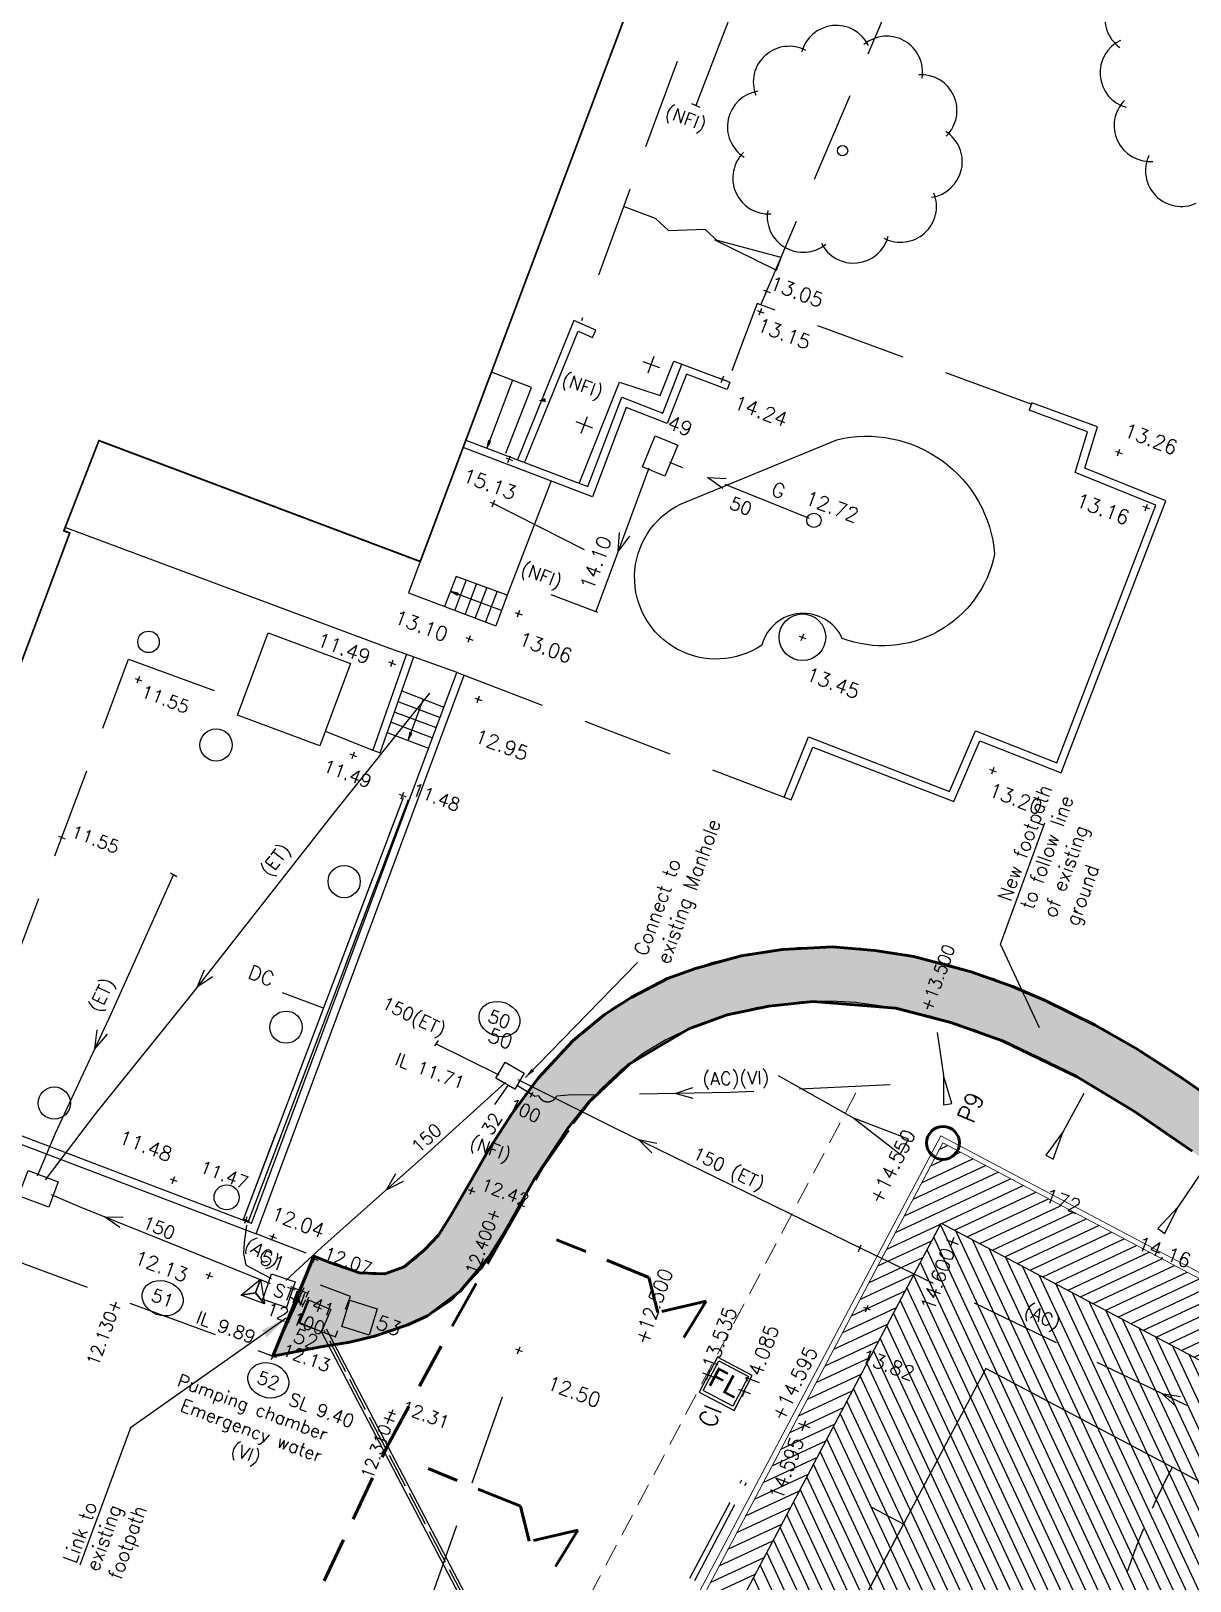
# Model space of a CAD drawing. Header units: millimetres. Extents: x 521005098 to 521837086, y 174609906 to 175681253.
# Drawn here: x 521390415 to 521422770, y 174763741 to 174806991 of the extents above; entities that cross this region are included whole.
import ezdxf
from ezdxf.enums import TextEntityAlignment as Align

# ---------------------------------------------------------------- set-up
doc = ezdxf.new("R2010")
doc.units = ezdxf.units.MM
doc.header["$LTSCALE"] = 200
for name, pattern in [('HIDDEN', [9.525, 6.35, -3.175]), ('layout$0$ACAD_ISO02W100', [15, 12, -3]), ('layout$0$ACAD_ISO10W100', [18.5, 12, -3, 0.5, -3]), ('layout$0$DASHED', [19.05, 12.7, -6.35]), ('layout$0$HIDDEN', [9.525, 6.35, -3.175]), ('layout$0$survey$0$DASHED', [19.05, 12.7, -6.35])]:
    doc.linetypes.add(name, pattern=pattern)
for name, color, linetype in [('Gt Hatch', 8, 'Continuous'), ('layout$0$46', 1, 'Continuous'), ('layout$0$CWAY-CHAN-PAD', 31, 'Continuous'), ('layout$0$ED-CHAMBER', 7, 'layout$0$HIDDEN'), ('layout$0$ED-STORM', 3, 'Continuous'), ('layout$0$FL', 5, 'Continuous'), ('layout$0$GT Landdrain', 150, 'layout$0$ACAD_ISO10W100'), ('layout$0$GT0-35TXT', 3, 'Continuous'), ('layout$0$HOCKEY', 7, 'Continuous'), ('layout$0$Kerb', 7, 'Continuous'), ('layout$0$MA-VERT-TP-LINES', 191, 'Continuous'), ('layout$0$PGM-BATTER-FILL', 8, 'Continuous'), ('layout$0$survey$0$BUILDING', 8, 'Continuous'), ('layout$0$survey$0$CONTROL', 8, 'Continuous'), ('layout$0$survey$0$DETAIL', 8, 'Continuous'), ('layout$0$survey$0$LEVEL', 8, 'Continuous'), ('layout$0$survey$0$MH_NUMBER', 8, 'Continuous'), ('layout$0$survey$0$SERVICE', 8, 'Continuous'), ('layout$0$survey$0$STAIRS', 8, 'Continuous'), ('layout$0$survey$0$TEXT_SERVICE', 8, 'Continuous'), ('layout$0$survey$0$VEGETATION', 8, 'Continuous'), ('layout$0$TEXT', 7, 'Continuous')]:
    doc.layers.add(name, color=color, linetype=linetype)
for name, color, linetype, lineweight in [('GT_Nfootpath', 2, 'Continuous', 50), ('layout$0$DIMENSIONS', 7, 'Continuous', 13), ('layout$0$Fenceline', 7, 'Continuous', 13), ('SETTING-OUT', 3, 'Continuous', 50)]:
    doc.layers.add(name, color=color, linetype=linetype, lineweight=lineweight)
doc.styles.add('GT1TO1', font='romans.shx', dxfattribs={"width": 0.95, "height": 2})
doc.styles.add('layout$0$GT1T0250', font='romans.shx', dxfattribs={"width": 0.95, "height": 500})
doc.styles.add('layout$0$GT1TO200', font='romans.shx', dxfattribs={"width": 0.95, "height": 400})
doc.styles.add('layout$0$GTANYHEIGHT', font='romans.shx', dxfattribs={"width": 0.95})
doc.styles.add('layout$0$ROMAN', font='verdana.ttf')
doc.styles.add('layout$0$ROMANS', font='Romans.shx')
doc.styles.add('layout$0$survey$0$ROMANS', font='Romans.shx')
doc.dimstyles.new('layout$0$NOTEARROW', dxfattribs={"dimscale": 250, "dimtxt": 2, "dimasz": 3, "dimexe": 1, "dimexo": 1, "dimgap": 1, "dimtad": 2, "dimtih": 1, "dimtoh": 1, "dimdec": 4, "dimzin": 0, "dimdsep": 46, "dimtxsty": 'layout$0$GTANYHEIGHT', "dimcen": 3.5, "dimclrd": 7, "dimclre": 7, "dimclrt": 3, "dimadec": 0, "dimazin": 0, "dimtfac": 1, "dimtdec": 4, "dimtofl": 0, "dimtmove": 0, "dimatfit": 3, "dimfxl": 1, "dimtolj": 1, "dimtzin": 0, "dimarcsym": 0})

# ---------------------------------------------------------------- blocks, each defined once
blk = doc.blocks.new('layout$0$S')
at = {"layer": 'layout$0$ED-STORM'}
blk.add_lwpolyline([(-0.5, 0.15), (0.001, 0), (-0.5, -0.151)], dxfattribs=at)
blk = doc.blocks.new('A$C721B0600')
at = {"layer": 'SETTING-OUT', "color": 7, "const_width": 4.5}
for points in [[(0, 0), (-229, 629)], [(0, 0), (-629, -229)], [(0, 0), (629, 229)], [(0, 0), (229, -629)]]:
    blk.add_lwpolyline(points, dxfattribs=at)
at = {"layer": 'SETTING-OUT', "color": 7}
blk.add_circle((0, 0), 459, dxfattribs=at)
blk = doc.blocks.new('layout')
at = {"layer": 'layout$0$46', "color": 6, "linetype": 'Continuous', "ltscale": 0.4}
for p, q in [((521440920.8, 174689834), (521398526.4, 174770694.1)), ((521441062.5, 174689908.3), (521398668.1, 174770768.4))]:
    blk.add_line(p, q, dxfattribs=at)
at = {"layer": 'layout$0$46', "color": 30, "linetype": 'layout$0$ACAD_ISO02W100', "ltscale": 0.4}
blk.add_line((521440991.6, 174689871.1), (521398597.3, 174770731.3), dxfattribs=at)
at = {"layer": 'layout$0$CWAY-CHAN-PAD', "color": 3}
blk.add_line((521397137.5, 174770042), (521399681.9, 174770472.4, 13036.9), dxfattribs=at)
at = {"layer": 'layout$0$CWAY-CHAN-PAD', "color": 3, "ltscale": 0.4, "elevation": 14842.2}
for points in [[(521422892.3, 174777545.4), (521422045.6, 174778111.8), (521421129.9, 174778684.1), (521420331.7, 174779144.8), (521419439.3, 174779614.5), (521418324, 174780131.2), (521417261, 174780549.1), (521415955, 174780960.3), (521414836.3, 174781217.1), (521413579.6, 174781391.8), (521412789.2, 174781434.6), (521411815.1, 174781412.5), (521410417.3, 174781232.3), (521409412, 174780989), (521408188.5, 174780549.6), (521407415.3, 174780176.2), (521406665.1, 174779725), (521405883.3, 174779133.5), (521405245.4, 174778536.2), (521404660, 174777885.3), (521404188, 174777282.9), (521403637.2, 174776488.6), (521403027, 174775497.2), (521402325.8, 174774243), (521401793.1, 174773389.7), (521401170.5, 174772736.9), (521400833.6, 174772511.8), (521400718.9, 174772452.7), (521400481.3, 174772358.5), (521400295.4, 174772312.7), (521400113.7, 174772292.4), (521399928.4, 174772294), (521399781.6, 174772309), (521399589, 174772344.2), (521399360.3, 174772404.9), (521399049.7, 174772511.4), (521398756.6, 174772626.8), (521398309.9, 174772805.5)], [(521422826.8, 174775738.2), (521422034.6, 174776296.4), (521421222.7, 174776839.6), (521420349.5, 174777385.3), (521419599.9, 174777817.9), (521418767.7, 174778256), (521417727.9, 174778737.7), (521416755.8, 174779119.9), (521415557.4, 174779497.1), (521414562, 174779725.7), (521413434.1, 174779882.4), (521412765.3, 174779918.7), (521411929.4, 174779899.7), (521410693.2, 174779740.3), (521409847.4, 174779535.7), (521408775.6, 174779150.7), (521408136.7, 174778842.2), (521407514.9, 174778468.2), (521406860.7, 174777973.3), (521406328.3, 174777474.8), (521405820.8, 174776910.5), (521405407.8, 174776383.3), (521404905.7, 174775659.3), (521404333.8, 174774730.1), (521403630.3, 174773471.8), (521402996.2, 174772456.1), (521402151.3, 174771570.1), (521401603.9, 174771204.5), (521401347.9, 174771069.1)]]:
    blk.add_lwpolyline(points, dxfattribs=at)
at = {"layer": 'layout$0$CWAY-CHAN-PAD', "color": 3, "elevation": 13036.9}
blk.add_lwpolyline([(521401347.9, 174771069.1), (521400517.6, 174770708.5, 0.0210533), (521399681.9, 174770472.4), (521399681.9, 174770472.4)], format="xyb", dxfattribs=at)
at = {"layer": 'layout$0$DIMENSIONS'}
blk.add_line((521415593.8, 174775434.1), (521403570.9, 174752728.8), dxfattribs=at)
at = {"layer": 'layout$0$ED-CHAMBER', "flags": 128}
blk.add_lwpolyline([(521397894.6, 174770937.3), (521398913.4, 174770558), (521399332.3, 174771683.1), (521398313.5, 174772062.5)], close=True, dxfattribs=at)
at = {"layer": 'layout$0$ED-STORM'}
for points in [[(521408982.8, 174804922.7), (521410580, 174809093.2), (521412634.7, 174814291.8), (521413810.8, 174817415.6)], [(521408849.3, 174804971.6), (521409082.6, 174804869.9)], [(521404931, 174791269.2), (521406226.4, 174790773.4)], [(521401536.6, 174788514), (521398832.7, 174785132.8), (521394876.4, 174780089.3), (521392213.4, 174776790.5), (521390810.9, 174774939.8)], [(521394392.8, 174783452.8), (521392650.1, 174779579), (521391092.8, 174776226.9), (521390585.4, 174775033.2)], [(521394307.5, 174783500.3), (521394486, 174783397.1)], [(521401782.5, 174778826.9), (521401678.4, 174778675.7)], [(521401726.6, 174778733.7), (521403470.9, 174777868)], [(521403662.3, 174777651.8), (521401486.5, 174775683.9), (521398537.7, 174773052.4), (521397533.5, 174772127.1)], [(521413571.4, 174773025.1), (521406736.2, 174776369.5), (521404014.8, 174777728.4)], [(521403361.4, 174777037), (521403740.1, 174777569.2)], [(521404414.2, 174777371.2), (521404347.5, 174777233.3)], [(521397098.4, 174772032.1), (521394520.3, 174773073.3), (521391772.4, 174774182), (521390984.9, 174774513.7)], [(521413577.6, 174773113), (521413509.5, 174772926.9)], [(521396422.4, 174772550), (521397115.7, 174772182.6)], [(521397996, 174771454.6), (521397631, 174771669.4)], [(521398122.5, 174771770.7), (521397668.1, 174771947.9)], [(521398081.8, 174771585.5), (521397979.4, 174771379.6)], [(521398167.8, 174771835.3), (521398083.7, 174771649.7)]]:
    blk.add_lwpolyline(points, dxfattribs=at)
blk.add_lwpolyline([(521405251.7, 174796918.5, 0, 0, 0), (521405022.1, 174796711.2, 0, 0, 0), (521404583, 174796676.6, 0, 120.6, 0), (521404780.1, 174796692.1, 120.6, 120.6, 0)], format="xyseb", dxfattribs=at)
at = {"layer": 'layout$0$ED-STORM', "linetype": 'layout$0$DASHED'}
for points in [[(521412151.3, 174793392), (521408248.1, 174794950.8)], [(521407664.8, 174794791.1), (521406865.4, 174792622.2), (521406185.1, 174790793.8)], [(521433961.9, 174763286.1), (521429624.4, 174765328.5), (521422470.8, 174768737.3), (521413586.2, 174773017.9), (521413571.4, 174773025.1)]]:
    blk.add_lwpolyline(points, dxfattribs=at)
blk.add_lwpolyline([(521414402.5, 174777582.5), (521409938, 174777372.1), (521405408.4, 174777293.9), (521405092.8, 174777274.2, -0.6500322), (521404586.7, 174777280.9), (521404476.9, 174777261.6), (521404398.1, 174777312.1), (521404000.1, 174777555.2)], format="xyb", dxfattribs=at)
at = {"layer": 'layout$0$ED-STORM', "flags": 128}
blk.add_lwpolyline([(521396422.4, 174772550), (521396359.4, 174772881.6), (521396378.7, 174773179.5), (521396441, 174773674.8)], dxfattribs=at)
at = {"layer": 'layout$0$ED-STORM'}
for centre in [(521403491.8, 174779417.7), (521394090.2, 174771632), (521397042.4, 174769339.1)]:
    blk.add_ellipse(centre, major_axis=(546.6, -203.5), ratio=0.8266745, dxfattribs=at)
at = {"layer": 'layout$0$Fenceline', "linetype": 'layout$0$HIDDEN', "ltscale": 0.5}
blk.add_line((521365900.5, 174687578.3), (521413510.8, 174777490.9), dxfattribs=at)
at = {"layer": 'layout$0$Fenceline'}
for p, q in [((521368201.8, 174686254.5), (521415812.2, 174776167.1)), ((521368404.6, 174686316.8), (521415874.5, 174775964.3)), ((521415812.2, 174776167.1), (521451960.1, 174757026.1)), ((521415874.5, 174775964.3), (521448069.5, 174758916.5))]:
    blk.add_line(p, q, dxfattribs=at)
at = {"layer": 'layout$0$FL', "color": 3}
for points in [[(521410045.7, 174768502.5), (521410551.9, 174769479), (521409575.3, 174769985.3), (521409069.1, 174769008.7)], [(521410007.1, 174768617), (521409178.5, 174769055.7), (521409617.3, 174769884.2), (521410445.8, 174769445.5)]]:
    blk.add_lwpolyline(points, close=True, dxfattribs=at)
at = {"layer": 'layout$0$GT Landdrain'}
for p, q in [((521370721, 174691882.4), (521410347.5, 174766724.7)), ((521370853.5, 174691812.2), (521410480, 174766654.5))]:
    blk.add_line(p, q, dxfattribs=at)
at = {"layer": 'layout$0$HOCKEY'}
for p, q in [((521417071.5, 174769672.8), (521395676.3, 174729267.8)), ((521441311, 174756837.6), (521417069.7, 174769673.7)), ((521441311, 174756837.6), (521417073.3, 174769671.9)), ((521439623, 174757731.4), (521422275, 174766917.4)), ((521414769.1, 174765324.8), (521413885.4, 174765792.7)), ((521395676.3, 174729267.8), (521414769.1, 174765324.8))]:
    blk.add_line(p, q, dxfattribs=at)
at = {"layer": 'layout$0$HOCKEY', "linetype": 'layout$0$HIDDEN'}
blk.add_arc((521439623, 174757731.4), 19630, 152.09797, 242.09797, dxfattribs=at)
at = {"layer": 'layout$0$Kerb'}
blk.add_lwpolyline([(521415822.4, 174773728.9), (521469607.3, 174745248.8), (521424009.2, 174659136.2), (521370224.2, 174687616.4)], close=True, dxfattribs=at)
at = {"layer": 'layout$0$MA-VERT-TP-LINES', "color": 191}
blk.add_line((521422641, 174776180.8, -2175), (521422641, 174776180.8, -16596), dxfattribs=at)
at = {"layer": 'layout$0$PGM-BATTER-FILL', "color": 7}
for points in [[(521415711.8, 174779047.8, -2293), (521415885.5, 174777848.7, -1889), (521415884.7, 174777031.7, -1619.5), (521416117.6, 174777065.7, -1619.5), (521415885.5, 174777848.7, -1889)], [(521411273.4, 174777845.9, -4586), (521413384.1, 174776655.7, -3778), (521414676.7, 174775656, -3239), (521414907.5, 174776066.3, -3239), (521413384.1, 174776655.7, -3778)], [(521419807, 174777346.8, -2293), (521419231.8, 174776280.4, -1889), (521418744.1, 174775624.9, -1619.5), (521418951.4, 174775513.3, -1619.5), (521419231.8, 174776280.4, -1889)], [(521423109.9, 174775177.4, -2293), (521422428.3, 174774175.7, -1889), (521421876, 174773573.6, -1619.5), (521422070.7, 174773441.4, -1619.5), (521422428.3, 174774175.7, -1889)]]:
    blk.add_polyline3d(points, dxfattribs=at)
at = {"layer": 'layout$0$survey$0$BUILDING', "linetype": 'Continuous', "const_width": 50, "flags": 128}
for points in [[(521401282.3, 174792188.1), (521407722.5, 174809319.2), (521411376.9, 174818950.6), (521382306.9, 174829901.4), (521369352.2, 174834795.8), (521361839, 174814851.2), (521359544, 174815715.7), (521358118.6, 174811949.3), (521356273.3, 174812644.4), (521355215.7, 174809837), (521357050.6, 174809145.8)], [(521401283.3, 174792187.7), (521392312.1, 174795562.7), (521391332.7, 174793045.2), (521391497.8, 174792983.7), (521388297.3, 174784450.3), (521388128.6, 174784513.1), (521387941.6, 174784450.2), (521387878.8, 174784281.6), (521361772.8, 174794110.5), (521361835.6, 174794279.2), (521361764.2, 174794422.8), (521361595.5, 174794485.6), (521362527, 174796715.3), (521353601.1, 174800051.6)]]:
    blk.add_lwpolyline(points, dxfattribs=at)
at = {"layer": 'layout$0$survey$0$BUILDING', "linetype": 'Continuous', "flags": 128}
blk.add_lwpolyline([(521398475.6, 174787045.7), (521396179.6, 174787900.6), (521397034.5, 174790196.6), (521399330.5, 174789341.7)], close=True, dxfattribs=at)
at = {"layer": 'layout$0$survey$0$CONTROL', "linetype": 'Continuous', "flags": 128}
blk.add_lwpolyline([(521396679, 174771785.5), (521396818.5, 174772160.3), (521396933.8, 174771477.2), (521396679, 174771785.5), (521396284.5, 174771718.9), (521396818.5, 174772160.3), (521396679, 174771785.5), (521396933.8, 174771477.2), (521396284.5, 174771718.9), (521396679, 174771785.5)], dxfattribs=at)
at = {"layer": 'layout$0$survey$0$DETAIL', "linetype": 'Continuous'}
for p, q in [((521418353, 174796613.7), (521418277.3, 174796407.1)), ((521401282.3, 174792188.1), (521400953.4, 174791313.3)), ((521400953.4, 174791313.3), (521403390.4, 174790397.2)), ((521403711.3, 174791250.8), (521403390.4, 174790397.2)), ((521396353.4, 174773851.7), (521400812.7, 174785602.3)), ((521396493.6, 174773798.5), (521400953, 174785549)), ((521411436, 174785617.5), (521411639.7, 174785534.3))]:
    blk.add_line(p, q, dxfattribs=at)
at = {"layer": 'layout$0$survey$0$DETAIL', "linetype": 'layout$0$survey$0$DASHED'}
blk.add_line((521402314.7, 174789087), (521411639.7, 174785534.3), dxfattribs=at)
at = {"layer": 'layout$0$survey$0$DETAIL', "linetype": 'layout$0$survey$0$DASHED', "flags": 128}
for points in [[(521410792, 174799348.7), (521417083, 174814090.2), (521417767, 174820276.8), (521417501.5, 174820679.8)], [(521412412.6, 174816860.8), (521405783.3, 174798907)], [(521418339.6, 174796577.2), (521410683.7, 174799388.5), (521409873.8, 174797244.8)], [(521388405.5, 174776837.7), (521393142, 174789467.9)], [(521393142, 174789467.9), (521396328.2, 174788299.7)], [(521398628.5, 174787456.2), (521399953.7, 174786919.9)], [(521386033.2, 174774148), (521397165.5, 174770019.3), (521398419, 174772763.2), (521396703.5, 174773429.1)], [(521390872.1, 174742876.6), (521397896.7, 174752806.6), (521404033.9, 174770180.4)]]:
    blk.add_lwpolyline(points, dxfattribs=at)
at = {"layer": 'layout$0$survey$0$DETAIL', "flags": 128}
for points in [[(521409640, 174801094.6), (521409611, 174801105.4), (521409237.5, 174801448.3), (521408223.8, 174801418), (521407850.2, 174801760.9), (521406959.5, 174802092.4)], [(521403156.7, 174795378.7), (521403146.5, 174795374.1)], [(521403164.5, 174795393.2), (521403149.3, 174795386.3)], [(521403172.4, 174795407.8), (521403152.1, 174795398.6)], [(521403180.3, 174795422.3), (521403154.9, 174795410.8)], [(521403188.2, 174795436.8), (521403157.7, 174795423.1)], [(521403196, 174795451.4), (521403160.5, 174795435.3)], [(521403203.9, 174795465.9), (521403163.3, 174795447.6)], [(521403211.8, 174795480.5), (521403166.1, 174795459.8)], [(521403219.7, 174795495), (521403168.9, 174795472.1)], [(521403227.5, 174795509.6), (521403171.7, 174795484.3)], [(521403235.4, 174795524.1), (521403174.5, 174795496.5)], [(521403243.3, 174795538.6), (521403177.3, 174795508.8)], [(521403239.2, 174795547.7), (521403180.1, 174795521)], [(521403225.9, 174795552.7), (521403182.9, 174795533.3)], [(521403212.7, 174795557.7), (521403185.7, 174795545.5)], [(521403199.4, 174795562.7), (521403188.5, 174795557.8)]]:
    blk.add_lwpolyline(points, dxfattribs=at)
for points in [[(521409501.7, 174801162.5), (521411224.8, 174800317.3), (521411358.1, 174800675.2)], [(521403141, 174795349.6), (521403246.6, 174795544.9), (521403190.4, 174795566.1)]]:
    blk.add_lwpolyline(points, close=True, dxfattribs=at)
at = {"layer": 'layout$0$survey$0$DETAIL', "linetype": 'Continuous', "flags": 128}
for points in [[(521404195.9, 174794943.4), (521405686.7, 174798619.6), (521406093.5, 174798438.8), (521406182.9, 174798639.8), (521405568.3, 174798913), (521403992, 174795026.1)], [(521402554.6, 174795572.6), (521405958.1, 174794278.7), (521406907, 174796774), (521408050.9, 174796327.7), (521408588.1, 174797696.6), (521409923.5, 174797191.6), (521409845.7, 174796985.8), (521408713.5, 174797413.9), (521408175.4, 174796043), (521407033.7, 174796488.4), (521406085.6, 174793994.9), (521402477.2, 174795366.6)], [(521405721.8, 174794368.5), (521406842.5, 174797194.1), (521407979, 174796818.6), (521408360.2, 174797782.8), (521408588.1, 174797696.6)], [(521411436, 174785617.5), (521412120.9, 174787294), (521416059.6, 174785771.2), (521416785.6, 174787463.2), (521419049, 174786573.3), (521421812.1, 174793760.5), (521419562.1, 174794668.3), (521419911.7, 174795808.8), (521418277.3, 174796407.1)], [(521411639.7, 174785534.3), (521412242.9, 174787011), (521416178.1, 174785489.5), (521416903.6, 174787180.4), (521419174.8, 174786287.5), (521422095.1, 174793883.6), (521419831.6, 174794796.8), (521420183.2, 174795943.7), (521418353, 174796613.7)], [(521404932.2, 174794437.6), (521403711.3, 174791250.8), (521402287.8, 174791772.9)], [(521402314.7, 174789087), (521400334.5, 174789800.9), (521391369.2, 174793139.2)], [(521400893.7, 174789599.3), (521399953.7, 174786919.9), (521400161.3, 174786847), (521401100.7, 174789524.7)], [(521396575.2, 174773714.9), (521402302.5, 174789091.4)], [(521396703.5, 174773429.1), (521402509.4, 174789016.8)], [(521396575.2, 174773714.9), (521385514, 174777921.9), (521385435.5, 174777716.4), (521396703.5, 174773429.1)]]:
    blk.add_lwpolyline(points, dxfattribs=at)
blk.add_lwpolyline([(521413064, 174790040.5, 0.7013262), (521410817.2, 174789857.4, -1.0730613), (521408544.7, 174793791), (521412914.6, 174795585.6, -0.4599294), (521417315.1, 174792397.7, -0.4624673)], format="xyb", close=True, dxfattribs=at)
at = {"layer": 'layout$0$survey$0$DETAIL', "linetype": 'Continuous'}
blk.add_circle((521411950.7, 174790074.9), 650, dxfattribs=at)
at = {"layer": 'layout$0$survey$0$LEVEL', "flags": 128}
for points in [[(521410860.4, 174799763.4), (521411047.8, 174799693.6)], [(521410919.2, 174799634.8), (521410989, 174799822.2)], [(521410745.7, 174799067.6), (521410815.5, 174799255)], [(521410686.9, 174799196.2), (521410874.4, 174799126.4)], [(521409625, 174797312.9), (521409812.4, 174797243.1)], [(521409683.8, 174797184.3), (521409753.6, 174797371.7)], [(521420745.4, 174795136), (521420815.2, 174795323.4)], [(521403668.4, 174795077.8), (521403855.8, 174795008)], [(521403727.2, 174794949.2), (521403797, 174795136.6)], [(521420686.6, 174795264.6), (521420874, 174795194.8)], [(521403231.4, 174793840.7), (521403418.8, 174793771)], [(521403290.2, 174793712.1), (521403360, 174793899.6)], [(521421455, 174793732.5), (521421642.4, 174793662.7)], [(521421513.8, 174793603.9), (521421583.6, 174793791.4)], [(521403935.1, 174790770), (521404122.5, 174790700.2)], [(521403993.9, 174790641.4), (521404063.7, 174790828.8)], [(521411915.8, 174789981.2), (521411985.6, 174790168.6)], [(521402558.3, 174790065.8), (521402745.8, 174789996)], [(521402617.1, 174789937.2), (521402686.9, 174790124.6)], [(521411856.9, 174790109.8), (521412044.4, 174790040)], [(521400400.1, 174789386), (521400587.5, 174789316.2)], [(521400458.9, 174789257.4), (521400528.7, 174789444.8)], [(521393322.1, 174788927.8), (521393509.5, 174788858)], [(521393380.9, 174788799.2), (521393450.7, 174788986.6)], [(521402869.8, 174788250.2), (521402939.6, 174788437.6)], [(521402811, 174788378.8), (521402998.4, 174788309)], [(521399318.2, 174786819.7), (521399505.6, 174786749.9)], [(521399377, 174786691.1), (521399446.8, 174786878.5)], [(521417174.4, 174786391.8), (521417361.9, 174786322)], [(521417233.3, 174786263.2), (521417303.1, 174786450.6)], [(521400693.5, 174785696.6), (521400880.9, 174785626.8)], [(521400752.3, 174785568), (521400822.1, 174785755.5)], [(521391180.1, 174784521.1), (521391367.5, 174784451.3)], [(521391238.9, 174784392.5), (521391308.7, 174784580)], [(521394359.3, 174774837.3), (521394429.1, 174775024.7)], [(521394300.5, 174774965.9), (521394487.9, 174774896.1)], [(521402620.2, 174774668), (521402807.7, 174774598.2)], [(521402679.1, 174774539.3), (521402748.9, 174774726.8)], [(521396323.9, 174773850.6), (521396511.3, 174773780.8)], [(521396382.7, 174773722), (521396452.5, 174773909.4)], [(521397074.6, 174773379.4), (521397262, 174773309.6)], [(521397133.4, 174773250.8), (521397203.2, 174773438.2)], [(521398233.4, 174772759.5), (521398420.9, 174772689.7)], [(521398292.3, 174772630.9), (521398362, 174772818.3)], [(521395297.3, 174772302.6), (521395484.8, 174772232.8)], [(521395356.2, 174772173.9), (521395425.9, 174772361.4)], [(521413655.3, 174771380.2), (521413842.7, 174771310.4)], [(521413714.1, 174771251.6), (521413783.9, 174771439)], [(521403999, 174770086.7), (521404068.8, 174770274.2)], [(521397071.8, 174770054.2), (521397259.2, 174769984.4)], [(521397130.6, 174769925.5), (521397200.4, 174770113)], [(521403940.2, 174770215.3), (521404127.6, 174770145.5)], [(521400454.1, 174768336.3), (521400523.9, 174768523.8)], [(521400395.3, 174768464.9), (521400582.7, 174768395.2)]]:
    blk.add_lwpolyline(points, dxfattribs=at)
at = {"layer": 'layout$0$survey$0$LEVEL', "linetype": 'Continuous', "flags": 128}
blk.add_lwpolyline([(521403325.1, 174793805.8), (521405857.2, 174792519.7)], dxfattribs=at)
at = {"layer": 'layout$0$survey$0$SERVICE', "linetype": 'layout$0$survey$0$DASHED'}
for p, q in [((521396353.4, 174773851.7), (521400812.7, 174785602.3)), ((521396493.6, 174773798.5), (521400953, 174785549))]:
    blk.add_line(p, q, dxfattribs=at)
at = {"layer": 'layout$0$survey$0$SERVICE', "linetype": 'Continuous', "flags": 128}
for points in [[(521407841.9, 174795692), (521408469.8, 174795430.9), (521408112.8, 174794572.2), (521407484.9, 174794833.2)], [(521403921.7, 174777462.4), (521403394.3, 174777769.1), (521403655.7, 174778218.6), (521404183.1, 174777911.9)], [(521390332.8, 174775191.6), (521391176.2, 174774877.5), (521390914.5, 174774174.7), (521390071.1, 174774488.7)], [(521397549.5, 174771371.3), (521396885.8, 174771593.9), (521397127.5, 174772314.4), (521397791.1, 174772091.9)], [(521398179.6, 174771576), (521398788.6, 174771321.6), (521398526.4, 174770694.1), (521397917.5, 174770948.6)], [(521399092.4, 174770838.8), (521399318.7, 174771574.8), (521400083.4, 174771339.7), (521399857.1, 174770603.7)]]:
    blk.add_lwpolyline(points, close=True, dxfattribs=at)
at = {"layer": 'layout$0$survey$0$SERVICE', "linetype": 'Continuous'}
blk.add_circle((521412269.4, 174793338.2), 200, dxfattribs=at)
at = {"layer": 'layout$0$survey$0$STAIRS', "linetype": 'layout$0$survey$0$DASHED'}
blk.add_line((521404389.5, 174797046.8), (521403267.4, 174797468.6), dxfattribs=at)
at = {"layer": 'layout$0$survey$0$STAIRS', "linetype": 'Continuous'}
for p, q in [((521403675.4, 174795210.5), (521404389.5, 174797046.8)), ((521402287.8, 174791772.9), (521401959.4, 174790935.7)), ((521402566.5, 174791681.6), (521402245.6, 174790828)), ((521402852.7, 174791573.9), (521402531.8, 174790720.3)), ((521403138.9, 174791466.2), (521402818, 174790612.6)), ((521403425.1, 174791358.5), (521403104.2, 174790504.9)), ((521400769.5, 174788580.7), (521401942.9, 174788126)), ((521400574.3, 174787988.8), (521401729.2, 174787552.4)), ((521400681.1, 174788275.6), (521401836.1, 174787839.2)), ((521400467.5, 174787702), (521401622.4, 174787265.6)), ((521400360.7, 174787415.2), (521401515.6, 174786978.8))]:
    blk.add_line(p, q, dxfattribs=at)
at = {"layer": 'layout$0$survey$0$STAIRS', "flags": 128}
for points in [[(521403855.9, 174797247.4), (521403141, 174795349.6)], [(521403548.4, 174790817.5), (521402123.6, 174791354.3)], [(521402152.7, 174791338.5), (521402148.1, 174791348.7)], [(521402167.2, 174791330.7), (521402160.3, 174791345.9)], [(521402181.8, 174791322.8), (521402172.6, 174791343.1)], [(521402196.3, 174791314.9), (521402184.8, 174791340.3)], [(521402210.8, 174791307.1), (521402197.1, 174791337.5)], [(521402225.4, 174791299.2), (521402209.3, 174791334.7)], [(521402239.9, 174791291.3), (521402221.5, 174791331.9)], [(521402254.5, 174791283.5), (521402233.8, 174791329.1)], [(521402269, 174791275.6), (521402246, 174791326.3)], [(521402283.5, 174791267.7), (521402258.3, 174791323.5)], [(521402298.1, 174791259.9), (521402270.5, 174791320.8)], [(521402312.6, 174791252), (521402282.7, 174791318)], [(521402321.7, 174791256.1), (521402295, 174791315.2)], [(521402326.7, 174791269.3), (521402307.2, 174791312.4)], [(521402331.7, 174791282.6), (521402319.5, 174791309.6)], [(521402336.7, 174791295.8), (521402331.7, 174791306.8)], [(521401367.1, 174788349.1), (521400938.1, 174787197)], [(521400953.8, 174787226.1), (521400943.6, 174787221.5)], [(521400961.5, 174787240.7), (521400946.4, 174787233.7)], [(521400969.4, 174787255.3), (521400949.1, 174787246)], [(521400977.2, 174787269.8), (521400951.9, 174787258.3)], [(521400985, 174787284.4), (521400954.6, 174787270.5)], [(521400992.8, 174787299), (521400957.3, 174787282.7)], [(521401000.6, 174787313.5), (521400960.1, 174787295)], [(521401008.4, 174787328.1), (521400962.9, 174787307.2)], [(521401016.3, 174787342.7), (521400965.6, 174787319.5)], [(521401024, 174787357.2), (521400968.4, 174787331.8)], [(521401031.9, 174787371.8), (521400971.1, 174787344)], [(521401039.7, 174787386.4), (521400973.8, 174787356.2)], [(521401035.6, 174787395.5), (521400976.6, 174787368.5)], [(521401022.3, 174787400.4), (521400979.3, 174787380.8)], [(521401009, 174787405.3), (521400982.1, 174787393)], [(521400995.8, 174787410.3), (521400984.8, 174787405.3)]]:
    blk.add_lwpolyline(points, dxfattribs=at)
for points in [[(521402123.6, 174791354.3), (521402318.9, 174791248.6), (521402340.1, 174791304.9)], [(521400938.1, 174787197), (521401043.1, 174787392.7), (521400986.7, 174787413.7)]]:
    blk.add_lwpolyline(points, close=True, dxfattribs=at)
at = {"layer": 'layout$0$survey$0$TEXT_SERVICE', "linetype": 'Continuous'}
blk.add_line((521398583, 174779727), (521397434.4, 174780157.6), dxfattribs=at)
at = {"layer": 'layout$0$survey$0$VEGETATION'}
for p, q in [((521407641.4, 174797451.7), (521407815.9, 174797920.3)), ((521407494.4, 174797773.3), (521407963, 174797598.8)), ((521405773.1, 174795769.9), (521405947.6, 174796238.5)), ((521405626.1, 174796091.4), (521406094.7, 174795916.9))]:
    blk.add_line(p, q, dxfattribs=at)
at = {"layer": 'layout$0$survey$0$VEGETATION', "linetype": 'Continuous'}
for centre, radius in [((521413071.6, 174803652.2), 143.2), ((521393697.2, 174789945.6), 300), ((521395582.1, 174787070), 450), ((521399157.4, 174783257.6), 450), ((521397535.1, 174779195.2), 450), ((521391066, 174777076.9), 450), ((521395876.2, 174774447.3), 350)]:
    blk.add_circle(centre, radius, dxfattribs=at)
for centre, start, end in [((521421390.8, 174807349), 95.32, 234.59174), ((521412895.9, 174806148.3), 26.2717, 165.54343), ((521414304, 174805846.6), 350.2717, 129.54343), ((521421256.4, 174805826.4), 115.32, 254.59174), ((521411579.5, 174805564.7), 62.2717, 201.54343), ((521415265.8, 174804774.9), 314.2717, 93.54343), ((521410857.5, 174804318.8), 98.2717, 237.54343), ((521421650.9, 174804349.6), 135.32, 274.59174), ((521415414, 174803342.6), 278.2717, 57.54343), ((521411005.7, 174802886.4), 134.2717, 273.54343), ((521422526.7, 174803096.7), 155.32, 294.59174), ((521414692, 174802096.7), 242.2717, 21.54343), ((521411967.5, 174801814.8), 170.2717, 309.54343), ((521413375.5, 174801513.1), 206.2717, 345.54343)]:
    blk.add_arc(centre, 1000, start, end, dxfattribs=at)
at = {"layer": 'layout$0$ED-STORM', "linetype": 'Continuous'}
for p, xscale, yscale, zscale, rotation in [((521409303, 174794529.5), 1000.000000009396, 1000.000000009396, 1000.000000009396, 160.7880513524922), ((521406811, 174792475.9), 999.9999999900919, 999.9999999900919, 999.9999999900919, 249.7980871424439), ((521395051, 174780311.9), 999.9999999853429, 1000, 1000, 230.1489639634181), ((521392197, 174778603.7), 999.9999999821819, 1000, 1000, 245.5282678854417), ((521408399.5, 174777345.5), 1000.000000003177, 1000.000000003177, 1000.000000003177, 181.4871703353929), ((521407376.1, 174776056.4), 999.9999999860534, 1000, 1000, 152.26911257407), ((521400335.9, 174774657.1), 999.9999999814643, 1000, 1000, 223.2732109486584), ((521392466.8, 174773901.9), 1000.000000004531, 1000.000000004531, 1000.000000004531, 162.2183554680068), ((521421988.5, 174768969.7), 999.9999999731318, 1000, 1000, 154.0771831179711)]:
    blk.add_blockref('layout$0$S', p, dxfattribs=dict(at, xscale=xscale, yscale=yscale, zscale=zscale, rotation=rotation))
at = {"layer": 'layout$0$ED-STORM', "style": 'layout$0$ROMANS'}
for s, p in [('(NFI)', (521408694.2, 174804554.8)), ('50', (521403491.8, 174779417.7)), ('51', (521394090.2, 174771632)), ('52', (521397042.4, 174769339.1))]:
    blk.add_text(s, height=360, rotation=339.57696, dxfattribs=at).set_placement(p, align=Align.MIDDLE_CENTER)
at = {"layer": 'layout$0$ED-STORM', "linetype": 'Continuous', "style": 'layout$0$ROMANS'}
for s, rotation, p in [('(NFI)', 339.57696, (521405157.6, 174797032.3)), ('50', 339.57696, (521409845.4, 174793571.5)), ('(NFI)', 339.57696, (521404013.7, 174791740.7)), ('(ET)', 51.82999, (521397161.9, 174783305.1)), ('(ET)', 64.79161, (521392434.1, 174779536.6)), ('150(ET)', 334.46379, (521400121.9, 174779643.4)), ('IL 11.71', 339.57696, (521400506.9, 174778053.8)), ('(AC)(VI)', 1.26425, (521409162.5, 174777464.6)), ('100', 334.46379, (521403658.1, 174776809.8)), ('32', 59.40213, (521403369.6, 174776084.8)), ('150', 42.11964, (521401305.2, 174775573.8)), ('(NFI)', 339.57696, (521402589.2, 174775741.9)), ('150 (ET)', 334.46379, (521408798.6, 174775450.6)), ('150', 337.58941, (521393452.1, 174773508.4)), ('(AC)', 323.02261, (521396281.4, 174772979.4)), ('IL 9.89', 339.57696, (521394954.1, 174770848.2)), ('(AC)', 334.46379, (521418057.5, 174771078.8)), ('Pumping chamber', 339.57696, (521394426.5, 174769092.7)), ('SL 9.40', 339.57696, (521397538, 174768563.7)), ('Emergency water', 339.57696, (521394514.7, 174768398.7)), ('(VI)', 339.57696, (521395920.8, 174767182.4))]:
    blk.add_text(s, height=360, rotation=rotation, dxfattribs=at).set_placement(p, align=Align.BOTTOM_LEFT)
at = {"layer": 'layout$0$FL', "color": 3, "style": 'layout$0$GT1T0250', "width": 0.95}
blk.add_text('CI', height=500, rotation=68.29597, dxfattribs=at).set_placement((521409490, 174767974.7))
at = {"layer": 'layout$0$FL', "color": 3, "insert": (521410304.5, 174769330.7), "char_height": 562.5, "width": 937.5, "attachment_point": 3, "rotation": 332.09797, "style": 'layout$0$ROMAN'}
blk.add_mtext('FL', dxfattribs=at)
blk.add_mtext('FL', dxfattribs=at)
at = {"layer": 'layout$0$GT0-35TXT', "style": 'layout$0$GT1TO200', "width": 0.95}
for s, p in [('+13.500', (521415549, 174779600.8)), ('12.400+', (521402859.1, 174772258.1)), ('12.130+', (521392285.5, 174769714.8)), ('12.310+', (521399939.3, 174766560.2))]:
    blk.add_text(s, height=350, rotation=69.57696, dxfattribs=at).set_placement(p)
at = {"layer": 'layout$0$GT0-35TXT', "char_height": 400, "attachment_point": 1, "rotation": 70, "style": 'layout$0$GT1TO200'}
for s, insert, width in [('New footpath to follow line of existing ground ', (521417385.7, 174782812.1), 4125.568), ('Connect to existing Manhole', (521407227.7, 174781292), 4722.685), ('Link to existing footpath ', (521391294.2, 174764346.3), 4125.568)]:
    blk.add_mtext(s, dxfattribs=dict(at, insert=insert, width=width))
at = {"layer": 'layout$0$GT0-35TXT', "color": 3, "char_height": 400, "width": 20360.17, "attachment_point": 1, "style": 'layout$0$GT1TO200'}
for s, insert, rotation in [('+14.550', (521413784.1, 174774404.4), 63.58), ('14.600+', (521415233.2, 174771395.2), 70), ('12.500', (521407352.8, 174770826.1), 69.58), ('13.535', (521409138.7, 174769750.5), 69.58), ('+', (521407250.5, 174770447.4), 69.57696), ('14.085', (521410308.4, 174769252.1), 69.58), ('+14.595', (521411053.6, 174768347.5), 63.58), ('+', (521409036.5, 174769371.9), 69.57696), ('+', (521410041.5, 174768912.2), 69.57696), ('+', (521411709.7, 174767964), 69.57696), ('14.595', (521411006.6, 174766121), 69.58)]:
    blk.add_mtext(s, dxfattribs=dict(at, insert=insert, rotation=rotation))
at = {"layer": 'layout$0$survey$0$CONTROL', "style": 'layout$0$survey$0$ROMANS'}
for s, p in [('STN 41', (521397144.9, 174771718.7)), ('12.100', (521396949.5, 174771193.9))]:
    blk.add_text(s, height=360, rotation=339.57696, dxfattribs=at).set_placement(p)
at = {"layer": 'layout$0$survey$0$LEVEL', "style": 'layout$0$survey$0$ROMANS'}
for s, height, rotation, p in [('13.05', 400, 339.57696, (521410997.9, 174799797.8)), ('13.15', 400, 339.57696, (521410641.3, 174798630.8)), ('14.24', 400, 339.57696, (521409993, 174796468)), ('13.26', 400, 339.57696, (521420882.1, 174795688.8)), ('15.13', 400, 339.57696, (521402420.2, 174794429.6)), ('12.72', 400, 339.57696, (521411980.5, 174793801.1)), ('13.16', 400, 339.57696, (521419540.8, 174793736.8)), ('14.10', 400, 69.57696, (521406102.6, 174791359.2)), ('13.10', 400, 339.57696, (521400515.5, 174790477)), ('11.49', 400, 339.57696, (521398355.2, 174789845.1)), ('13.06', 400, 339.57696, (521403984.3, 174789872.8)), ('13.45', 400, 339.57696, (521412008.6, 174788882.9)), ('11.55', 360, 339.57696, (521393452.5, 174788418.2)), ('12.95', 400, 339.57696, (521402761.2, 174787154.4)), ('11.49', 360, 339.57696, (521398535.8, 174786341.9)), ('11.48', 360, 339.57696, (521401009.5, 174785685.7)), ('13.20', 400, 339.57696, (521417111.4, 174785654.9)), ('11.55', 360, 339.57696, (521391496.1, 174784510.2)), ('11.48', 400, 339.57696, (521392821.4, 174775964.3)), ('11.47', 360, 339.57696, (521395094.5, 174775147.9)), ('12.42', 360, 339.57696, (521402936.3, 174774657)), ('12.04', 400, 339.57696, (521397073.6, 174773833.8)), ('14.16', 400, 339.57696, (521421260.5, 174773001.4)), ('12.13', 400, 339.57696, (521393257.4, 174772605.2)), ('12.07', 360, 339.57696, (521398549.5, 174772748.5)), ('12.13', 360, 339.57696, (521397387.8, 174770043.2)), ('13.82', 400, 339.57696, (521413543.2, 174769853.2)), ('12.50', 400, 339.57696, (521404780.8, 174769106.7)), ('12.31', 360, 339.57696, (521400711.3, 174768454))]:
    blk.add_text(s, height=height, rotation=rotation, dxfattribs=at).set_placement(p)
at = {"layer": 'layout$0$survey$0$MH_NUMBER', "linetype": 'Continuous', "style": 'layout$0$survey$0$ROMANS'}
for s, p in [('49', (521408144.4, 174795903)), ('50', (521403130, 174778808.5)), ('51', (521396771, 174772603.8)), ('53', (521400010.8, 174770799.7)), ('52', (521397696.5, 174770425.1))]:
    blk.add_text(s, height=400, rotation=339.57696, dxfattribs=at).set_placement(p)
at = {"layer": 'layout$0$survey$0$TEXT_SERVICE', "linetype": 'Continuous', "style": 'layout$0$survey$0$ROMANS'}
for s, p in [('G', (521411041.5, 174794051.9)), ('DC', (521396440.6, 174780572.7))]:
    blk.add_text(s, height=400, rotation=339.57696, dxfattribs=at).set_placement(p)
at = {"layer": 'layout$0$TEXT', "style": 'layout$0$ROMANS'}
blk.add_text('172', height=400, rotation=339.57696, dxfattribs=at).set_placement((521418666.2, 174774338))
at = {"layer": 'layout$0$GT0-35TXT'}
for points in [[(521418569.6, 174779174.6), (521417483.4, 174781514.1), (521418719.8, 174784892.8)], [(521397537.6, 174771071), (521393190.5, 174768012.5), (521391778.2, 174764183)]]:
    blk.add_leader(points, dimstyle='layout$0$NOTEARROW', dxfattribs=at)
blk.add_leader([(521404217, 174777788.3), (521407345.3, 174780996.8)], dimstyle='layout$0$NOTEARROW', override={"dimscale": 100, "dimgap": 1, "dimtad": 0}, dxfattribs=at)

msp = doc.modelspace()

# ---------------------------------------------------------------- hatches: boundary and pattern name
at = {"layer": 'Gt Hatch'}
h = msp.add_hatch(dxfattribs=at)
h.set_pattern_fill('ANSI31', color=8, scale=100, angle=90, style=0)
h.set_pattern_definition([(205, (0, 0), (134.1812981, -287.75272238), [])])
h.paths.add_polyline_path([(521370224.23877, 174687616.36338), (521415822.36999, 174773728.87136), (521469607.33751, 174745248.75779), (521424009.20629, 174659136.24982)], flags=16)
h.paths.add_polyline_path([(521368404.56748, 174686316.82639), (521415874.54316, 174775964.33058), (521471427.0088, 174746548.29478), (521423957.03311, 174656900.79059)])
h = msp.add_hatch(dxfattribs=at)
h.set_pattern_fill('ANSI31', color=80, scale=100, style=0)
h.set_pattern_definition([(115, (0, 0), (-287.75272238, -134.1812981), [])])
h.paths.add_polyline_path([(521370224.23877, 174687616.36338), (521415822.36999, 174773728.87136), (521469607.33751, 174745248.75779), (521424009.20629, 174659136.24982)])
at = {"layer": 'GT_Nfootpath'}
h = msp.add_hatch(dxfattribs=at)
h.set_pattern_fill('ANSI33', color=256, scale=100, style=0)
h.set_pattern_definition([(115, (0, 0), (-575.5054448, -268.3625962), []), (115, (153.6, 421.93), (-575.5054448, -268.3625962), [317.5, -158.75])])
h.paths.add_polyline_path([(521398309.93825, 174772805.4986), (521397165.5198, 174770019.26321), (521398503.26782, 174770273.03387), (521399313.02844, 174770410.00398), (521400001.74622, 174770571.75131), (521400936.29488, 174770890.3561), (521401486.90141, 174771142.62792), (521402399.83307, 174771830.73289), (521403189.5764, 174772765.81493), (521403630.33513, 174773471.77041), (521404475.61337, 174774960.51515), (521405407.82831, 174776383.33147), (521405973.22187, 174777079.92742), (521407111.46289, 174778162.9713), (521408775.56762, 174779150.74385), (521409847.43984, 174779535.66152), (521411014.06545, 174779781.71036), (521412237.10027, 174779906.70497), (521414561.96069, 174779725.67917), (521416094.99929, 174779327.90604), (521417532.99989, 174778814.30134), (521419599.92819, 174777817.93029), (521421222.72473, 174776839.56405), (521422826.79102, 174775738.19749), (521424671.8574, 174774355.21843), (521427363.81263, 174772261.0663), (521430131.44608, 174770163.22566), (521431858.78485, 174768961.63884), (521433611.56574, 174767866.984), (521442515.98261, 174763120.81895), (521447145.00348, 174760669.10202), (521449584.9826, 174759375.81896), (521454408.28527, 174756821.24696), (521454886.9826, 174756567.81896), (521455956.8522, 174756132.26003), (521457375.85382, 174755591.77502), (521458608.614, 174755395.56961), (521458924.55498, 174755265.90102), (521460420.43848, 174754651.96007), (521461788.22368, 174753908.50194), (521462289.89833, 174753652.91787), (521463711.8885, 174753135.35577), (521464712.75525, 174752814.90603), (521466130.26431, 174752328.81771), (521467323.95929, 174751863.35981), (521468186.96749, 174751576.13454), (521468981.71716, 174751266.74181), (521470773.93342, 174750433.71783), (521472979.55392, 174749510.29514), (521473823.06957, 174749157.14215), (521474399.14124, 174748714.3171), (521475092.07346, 174747958.4298), (521475580.82361, 174747156.65603), (521475827.41916, 174746557.3353), (521475991.39694, 174745719.17616), (521476030.87935, 174744688.58723), (521475955.49232, 174744051.11533), (521475797.67636, 174743238.4328), (521475415.14355, 174742097.80626), (521474956.07417, 174741178.17394), (521474520.0187, 174740455.27947), (521473677.21337, 174739248.52536), (521472961.82339, 174738285.24658), (521472396.23703, 174737622.30133), (521471596.99999, 174736685.48524), (521470428.22538, 174735353.54822), (521469784.11804, 174734584.23083), (521469045.79271, 174733673.35799), (521468074.9228, 174732401.78074), (521466722.18173, 174730423.18376), (521465276.55453, 174728100.81291), (521464372.6124, 174726513.23406), (521463644.80132, 174725191.65663), (521461681.04449, 174721370.40602), (521460007.04856, 174718085.64789), (521458924.88863, 174715949.4932), (521457818.80684, 174713766.1174), (521457004.52566, 174712158.74817), (521456066.23407, 174710306.58573), (521455345.03465, 174708882.9574), (521454969.54037, 174708030.37823), (521454368.19536, 174706549.62352), (521453539.27754, 174704389.46162), (521453288.33807, 174703580.37836), (521452882.69222, 174701929.4292), (521452413.37833, 174700019.35574), (521452305.59707, 174699129.24632), (521452374.46505, 174697477.61309), (521452570.38293, 174695070.62374), (521452691.76704, 174694004.93243), (521453267.32703, 174692047.69893), (521454023.46363, 174690640.51737), (521455235.74099, 174688869.71934), (521455402.42647, 174688174.32681), (521454961.61144, 174687443.43111), (521454916.35645, 174687395.88278), (521454413.99751, 174686868.06639), (521454811.14232, 174687104.25833), (521456940.36864, 174688306.19388), (521459833.47795, 174688123.95983), (521458927.46064, 174688650.29222), (521458376.24121, 174689240.49207), (521457754.09435, 174690148.12892), (521457269.26265, 174690855.4396), (521456658.24174, 174691746.84504), (521456178.2086, 174692476.38991), (521455575.33516, 174693918.13957), (521455384.94398, 174695005.49645), (521455316.86135, 174695841.93958), (521455148.22327, 174697913.77724), (521455113.1426, 174699192.70888), (521455424.39637, 174700603.0216), (521455746.30616, 174701882.76805), (521456059.14297, 174703126.44504), (521456160.79738, 174703622.52467), (521457052.14404, 174705665.00305), (521457680.96586, 174707298.18616), (521458999.01559, 174709898.66083), (521460900.91636, 174713651.05699), (521461993.87571, 174715807.43474), (521463967.04983, 174719692.86919), (521465139.1962, 174721973.7346), (521466602.3176, 174724761.01196), (521467543.20436, 174726434.80719), (521468947.50169, 174728709.65467), (521470479.68987, 174730949.07401), (521472654.62607, 174733644.90411), (521474811.17309, 174736138.84243), (521476437.17138, 174738310.21641), (521477905.04473, 174740816.56981), (521478646.78513, 174742966.90016), (521478861.11255, 174744779.25054), (521478749.30585, 174746437.84267), (521478525.9215, 174747306.26915), (521478149.68288, 174748307.99989), (521477674.88788, 174749063.74586), (521476958.89356, 174750328.19169), (521475029.03428, 174750784.67794), (521474166.05462, 174750988.80597), (521472654.80148, 174751402.14968), (521471254.19994, 174751875.81138), (521470374.62579, 174752267.46565), (521469220.18078, 174752813.15671), (521467963.37719, 174753190.7532), (521466796.3662, 174753679.08523), (521466169.71848, 174753923.4342), (521465168.92273, 174754243.8612), (521463552.44796, 174754789.65404), (521462467.15543, 174755221.20634), (521461657.5039, 174755637.62187), (521459759.12905, 174756533.80746), (521459311.39756, 174756643.24176), (521458149.36014, 174756928.19632), (521456622.38267, 174757392.43268), (521455513.49541, 174757951.51888), (521454629.49541, 174758420.51888), (521451978.49541, 174759824.51888), (521444077.31048, 174764010.0412), (521437007.31048, 174767754.0412), (521434193.22526, 174769289.2949), (521433178.3407, 174769902.68945), (521432048.65558, 174770659.82421), (521430643.02395, 174771672.04229), (521426080.90996, 174775185.18483), (521424194.3644, 174776613.09557), (521423501.77406, 174777115.91672), (521422525.79703, 174777790.58083), (521421263.80582, 174778600.41207), (521420123.25849, 174779254.53269), (521418709.4999, 174779952.62189), (521417810.35475, 174780333.14658), (521416663.71028, 174780737.17001), (521415062.41005, 174781165.19871), (521413970.4204, 174781337.4438), (521412789.21762, 174781434.60672), (521411392.68857, 174781358.0679), (521410236.05364, 174781188.44057), (521408966.25584, 174780828.94616), (521408188.46899, 174780549.63684), (521407165.95252, 174780026.23209), (521406416.01883, 174779536.56482), (521405540.31202, 174778812.3675), (521404569.41144, 174777769.71715), (521403818.84886, 174776750.56354), (521403171.62039, 174775732.21508), (521402750.8897, 174775003.36294), (521402135.89687, 174773938.81298), (521401793.06533, 174773389.70574), (521401402.6573, 174772980.31199), (521400833.56298, 174772511.80489), (521400295.40332, 174772312.68876), (521399588.95838, 174772344.24138), (521398756.62346, 174772626.77393)])

# ---------------------------------------------------------------- linework, layer by layer
at = {"layer": 'SETTING-OUT', "color": 8}
msp.add_lwpolyline([(521422826.79102, 174775738.19749), (521421222.72473, 174776839.56405), (521419599.92819, 174777817.93029), (521417532.99989, 174778814.30134), (521416094.99929, 174779327.90604), (521414561.96069, 174779725.67917), (521412237.10027, 174779906.70497), (521411014.06545, 174779781.71036), (521409847.43984, 174779535.66152), (521408775.56762, 174779150.74385), (521407111.46289, 174778162.9713), (521405973.22187, 174777079.92742), (521405407.82831, 174776383.33147), (521404475.61337, 174774960.51515), (521403630.33513, 174773471.77041), (521403189.5764, 174772765.81493), (521402399.83307, 174771830.73289), (521401486.90141, 174771142.62792), (521400936.29488, 174770890.3561), (521400001.74622, 174770571.75131), (521399313.02844, 174770410.00398), (521398503.26782, 174770273.03387), (521397165.5198, 174770019.26321), (521398309.93825, 174772805.4986), (521398756.62346, 174772626.77393), (521399588.95838, 174772344.24138), (521400295.40332, 174772312.68876), (521400833.56298, 174772511.80489), (521401402.6573, 174772980.31199), (521401793.06533, 174773389.70574), (521402135.89688, 174773938.81298), (521402750.8897, 174775003.36294), (521403171.62039, 174775732.21508), (521403818.84886, 174776750.56354), (521404569.41144, 174777769.71715), (521405540.31202, 174778812.3675), (521406416.01883, 174779536.56482), (521407165.95252, 174780026.23209), (521408188.46899, 174780549.63684), (521408966.25584, 174780828.94616), (521410236.05364, 174781188.44057), (521411392.68857, 174781358.0679), (521412789.21762, 174781434.60672), (521413970.4204, 174781337.4438), (521415062.41005, 174781165.19871), (521416663.71028, 174780737.17001), (521417810.35475, 174780333.14657), (521418709.4999, 174779952.62189), (521420123.25849, 174779254.53269), (521421263.80582, 174778600.41207), (521422525.79703, 174777790.58083), (521423501.77406, 174777115.91672)], dxfattribs=at)
at = {"layer": 'SETTING-OUT', "color": 7, "linetype": 'HIDDEN'}
for points in [[(521386554.88109, 174749979.02799), (521389891.19112, 174749855.32231), (521391547.66096, 174751072.86974), (521393838.98372, 174754219.85933), (521396992.07093, 174760290.12165), (521400356.92239, 174767497.79579), (521402214.80367, 174770935.49962), (521403553.70197, 174773283.68969), (521404698.2768, 174775275.61941), (521405544.84451, 174776509.25415), (521406112.84264, 174777238.31447)], [(521408642.21484, 174770534.23351), (521409267.23175, 174771546.63447), (521407911.02673, 174771232.70249), (521407662.60052, 174772210.4466), (521405088.91511, 174773264.3641)], [(521405057.83721, 174764149.7916), (521405682.85412, 174765162.19256), (521404326.6491, 174764848.26058), (521404078.2229, 174765826.0047), (521401504.53749, 174766879.92219)]]:
    msp.add_lwpolyline(points, dxfattribs=at)

# ---------------------------------------------------------------- block references
msp.add_blockref('layout', (0, 0))
at = {"layer": 'SETTING-OUT', "color": 7, "rotation": 70}
msp.add_blockref('A$C721B0600', (521415874.54316, 174775964.33058), dxfattribs=at)

# ---------------------------------------------------------------- texts
at = {"layer": 'SETTING-OUT', "insert": (521416256.87532, 174776671.33596), "char_height": 500, "width": 1575.1365525, "attachment_point": 1, "rotation": 67.144020291, "style": 'GT1TO1'}
msp.add_mtext('P9', dxfattribs=at)

doc.saveas('drawing.dxf')
